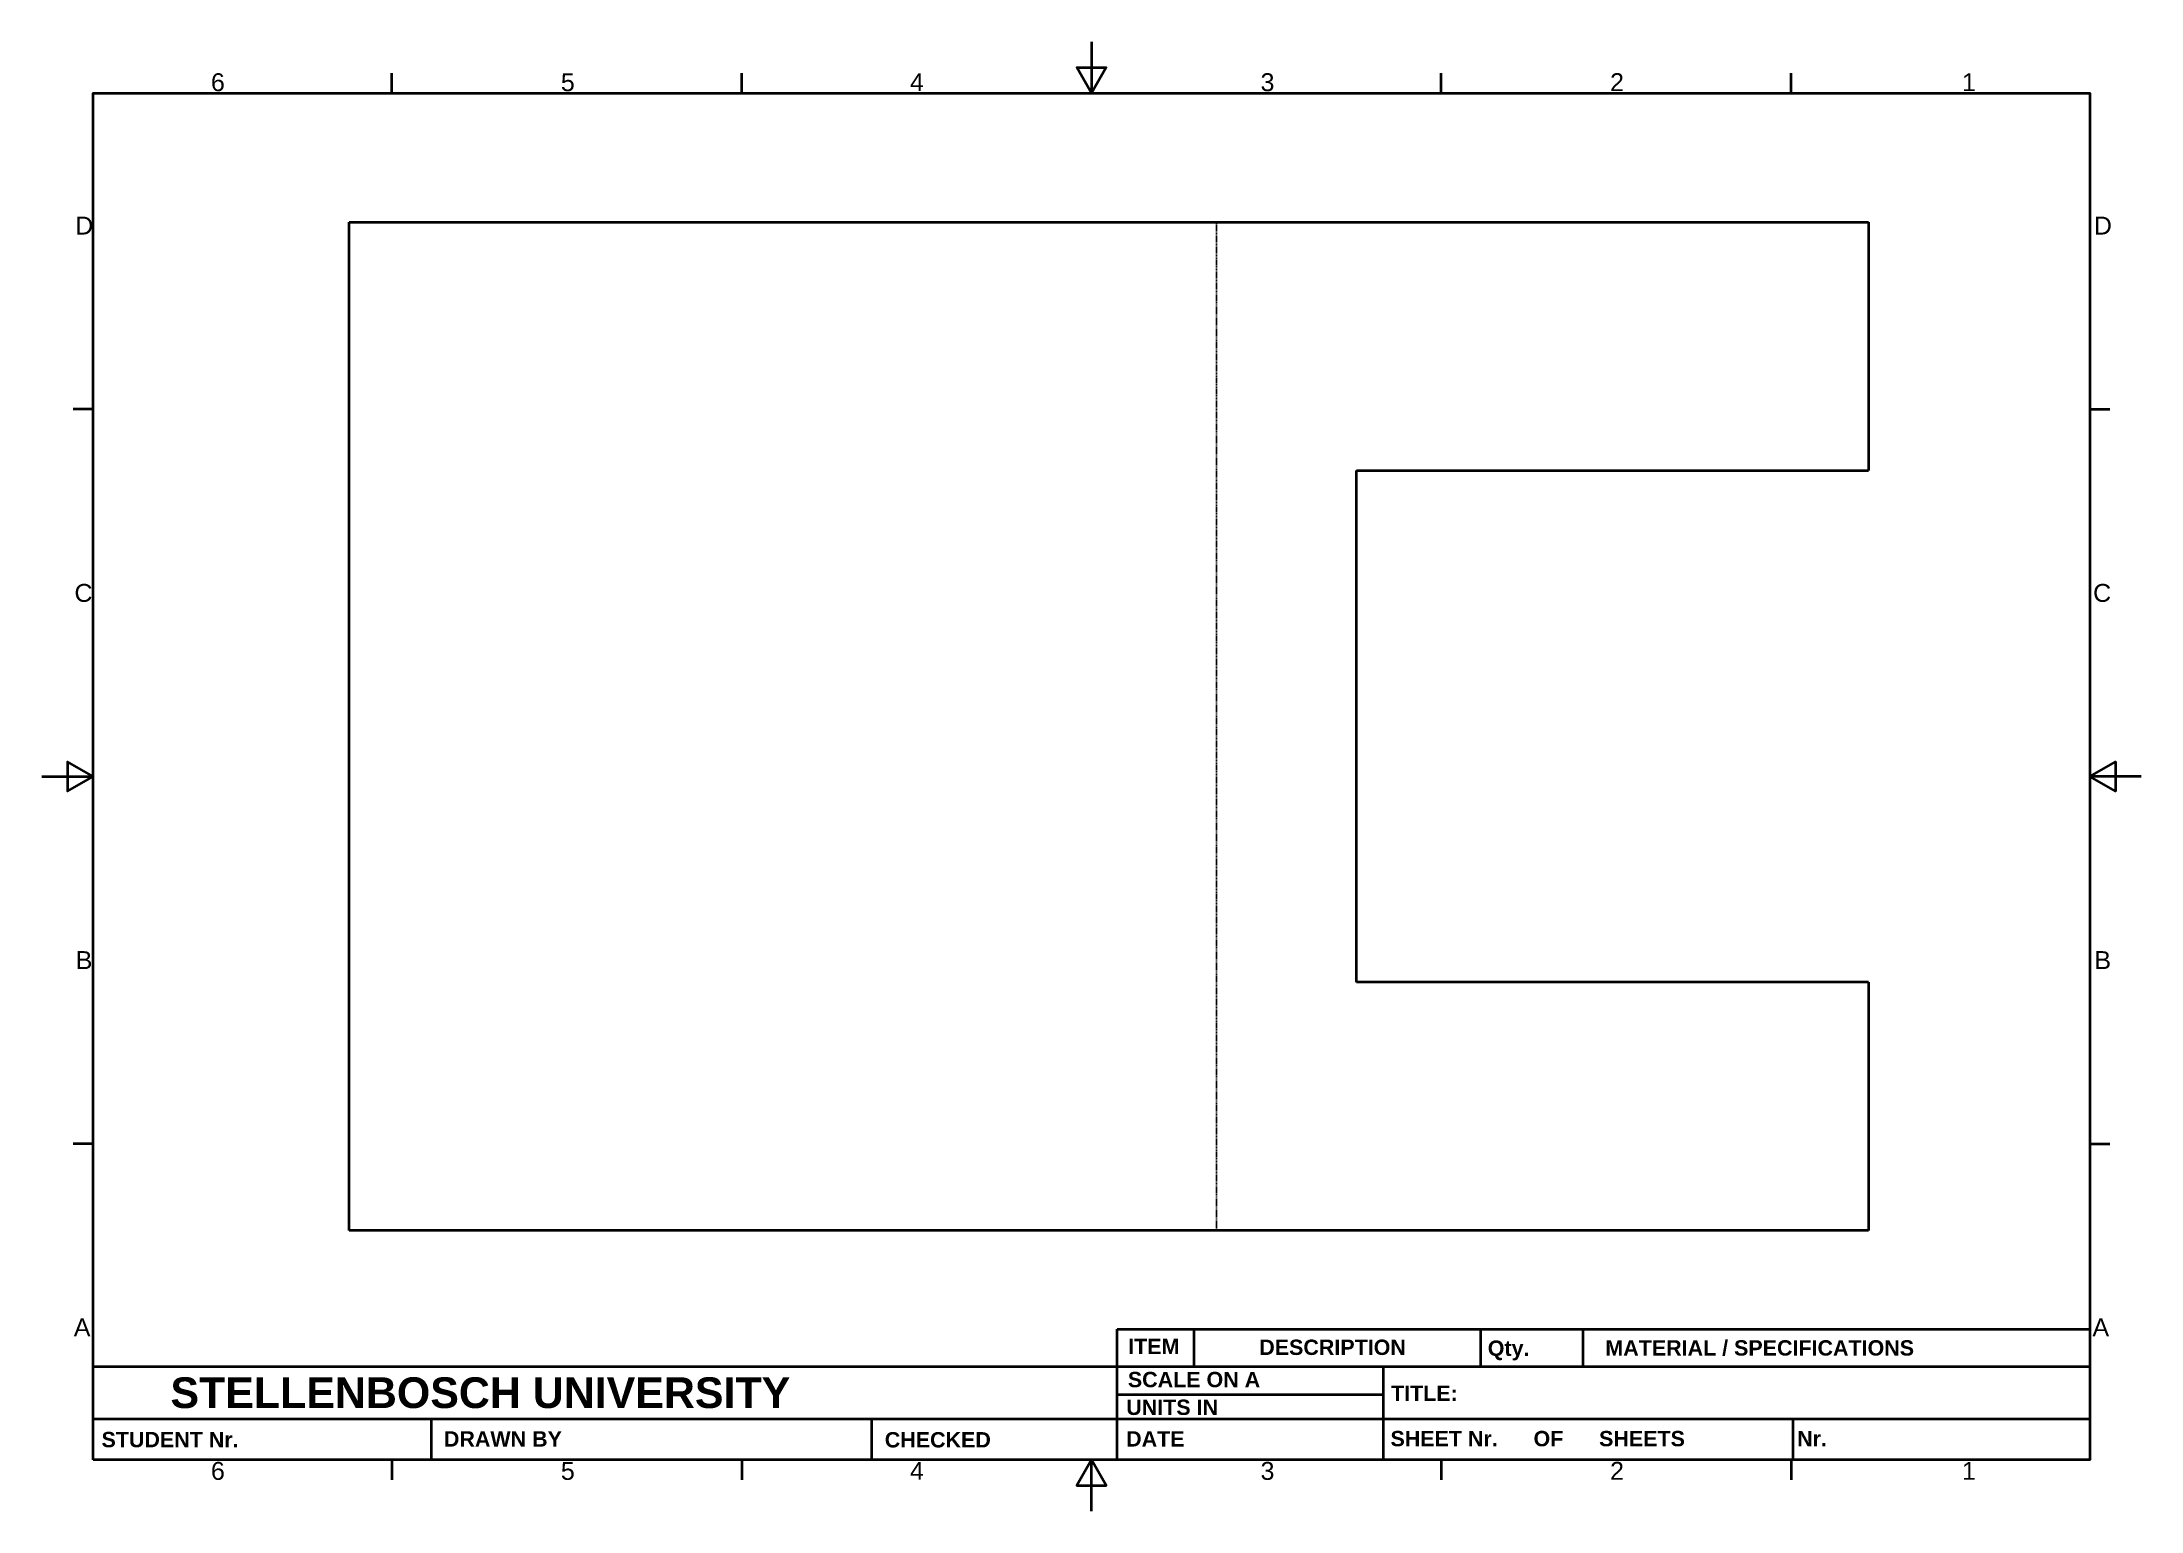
# Model space of a CAD drawing. Header units: millimetres. Extents: x 0 to 410, y 0 to 287.
import ezdxf

# ---------------------------------------------------------------- set-up
doc = ezdxf.new("R2010")
doc.units = ezdxf.units.MM
doc.linetypes.add('CHAIN', pattern=[0.3543, 0.2362, -0.0295, 0.0591, -0.0295])
for name, color, linetype, lineweight in [('Border_0', 7, 'Continuous', 35), ('Border_2', 7, 'Continuous', 35), ('Sheet Metal Bend Centerlines(ISO)', 7, 'CHAIN', 25), ('Sketch Geometry(ISO)', 7, 'Continuous', 35), ('Symbols(ISO)', 7, 'Continuous', 25), ('Visible Edges(ISO)', 7, 'Continuous', 35)]:
    doc.layers.add(name, color=color, linetype=linetype, lineweight=lineweight)
doc.styles.add('Border_1', font='arial.ttf')
doc.styles.add('ROMANS', font='romans.shx')

# ---------------------------------------------------------------- blocks, each defined once
blk = doc.blocks.new('Borders Default Border')
at = {"layer": 'Border_0'}
for p, q in [((68.33, 277), (68.33, 280.9)), ((136.67, 277), (136.67, 280.9)), ((273.33, 277), (273.33, 280.9)), ((341.67, 277), (341.67, 280.9)), ((10, 215.25), (6.1, 215.25)), ((400, 215.25), (403.9, 215.25)), ((10, 71.75), (6.1, 71.75)), ((400, 71.75), (403.9, 71.75)), ((68.33, 10), (68.33, 6.1)), ((136.67, 10), (136.67, 6.1)), ((273.33, 10), (273.33, 6.1)), ((341.67, 10), (341.67, 6.1))]:
    blk.add_line(p, q, dxfattribs=at)
at = {"layer": 'Border_0', "flags": 128}
for points in [[(205, 287), (205, 277), (202.11, 282), (207.89, 282), (205, 277)], [(10, 10), (10, 277), (400, 277), (400, 10), (10, 10)], [(0, 143.5), (10, 143.5), (5, 146.39), (5, 140.61), (10, 143.5)], [(410, 143.5), (400, 143.5), (405, 146.39), (405, 140.61), (400, 143.5)], [(205, 0), (205, 10), (202.11, 5), (207.89, 5), (205, 10)]]:
    blk.add_lwpolyline(points, dxfattribs=at)
at = {"layer": 'Border_2', "char_height": 3.5, "attachment_point": 7, "style": 'Border_1'}
for s, insert in [('6', (33, 277.34)), ('5', (101.35, 277.34)), ('4', (169.54, 277.4)), ('3', (238.02, 277.34)), ('2', (306.29, 277.4)), ('1', (375.03, 277.4)), ('D', (6.48, 249.38)), ('D', (400.78, 249.38)), ('C', (6.34, 177.57)), ('C', (400.64, 177.57)), ('B', (6.59, 105.88)), ('B', (400.89, 105.88)), ('A', (6.21, 34.13)), ('A', (400.51, 34.13)), ('6', (33, 6.04)), ('5', (101.35, 6.04)), ('4', (169.54, 6.1)), ('3', (238.02, 6.04)), ('2', (306.29, 6.1)), ('1', (375.03, 6.1))]:
    blk.add_mtext(s, dxfattribs=dict(at, insert=insert))
blk = doc.blocks.new('Title Blocks stellenbosch')
at = {"layer": 'Sketch Geometry(ISO)'}
for p, q in [((218.02, 9.91), (218.02, 35.41)), ((218.02, 35.41), (408.02, 35.41)), ((233.02, 35.41), (233.02, 28.16)), ((289.02, 35.41), (289.02, 28.16)), ((309.02, 35.41), (309.02, 28.16)), ((18.02, 28.16), (408.02, 28.16)), ((270.02, 28.16), (270.02, 9.91)), ((218.02, 22.66), (270.02, 22.66)), ((18.02, 17.91), (408.02, 17.91)), ((84.02, 17.91), (84.02, 9.91)), ((170.02, 17.91), (170.02, 9.91)), ((350.02, 17.91), (350.02, 9.91)), ((408.02, 9.91), (18.02, 9.91))]:
    blk.add_line(p, q, dxfattribs=at)
at = {"layer": 'Symbols(ISO)', "color": 7, "attachment_point": 1, "style": 'ROMANS'}
for s, insert, char_height in [('\\fArial|b1|i0;{\\H3.0000;ITEM}', (220.18, 33.57), 3), ('\\fArial|b1|i0;{\\H3.0000;DESCRIPTION}', (245.79, 33.4), 3), ('\\fArial|b1|i0;{\\H3.0000;Qty.}', (290.42, 33.22), 3), ('\\fArial|b1|i0;{\\H3.0000;MATERIAL / SPECIFICATIONS}', (313.39, 33.28), 3), ('\\fArial|b1|i0;{\\H6.0000;STELLENBOSCH UNIVERSITY}', (33.11, 26.03), 6), ('\\fArial|b1|i0;{\\H3.0000;SCALE ON A}', (220.12, 27.1), 3), ('\\fArial|b1|i0;{\\H3.0000;UNITS IN}', (219.81, 21.68), 3), ('\\fArial|b1|i0;{\\H3.0000;TITLE:}', (271.53, 24.43), 3), ('\\fArial|b1|i0;{\\H3.0000;STUDENT Nr.}', (19.65, 15.37), 3), ('\\fArial|b1|i0;{\\H3.0000;DRAWN BY}', (86.53, 15.49), 3), ('\\fArial|b1|i0;{\\H3.0000;CHECKED}', (172.64, 15.33), 3), ('\\fArial|b1|i0;{\\H3.0000;DATE}', (219.79, 15.51), 3), ('\\fArial|b1|i0;{\\H3.0000;SHEET Nr.      OF      SHEETS}', (271.42, 15.56), 3)]:
    blk.add_mtext(s, dxfattribs=dict(at, insert=insert, char_height=char_height))
at = {"layer": 'Symbols(ISO)', "color": 7, "insert": (350.85, 15.57), "char_height": 3, "width": 7.4832, "attachment_point": 1, "style": 'ROMANS'}
blk.add_mtext('\\fArial|b1|i0;{\\H3.0000;Nr.}', dxfattribs=at)

msp = doc.modelspace()

# ---------------------------------------------------------------- linework, layer by layer
at = {"layer": 'Sheet Metal Bend Centerlines(ISO)'}
msp.add_line((229.44, 54.79), (229.44, 251.79), dxfattribs=at)
at = {"layer": 'Visible Edges(ISO)'}
for p, q in [((60.02, 251.79), (356.76, 251.79)), ((60.02, 54.79), (60.02, 251.79)), ((356.76, 251.79), (356.76, 203.29)), ((256.76, 103.29), (256.76, 203.29)), ((256.76, 203.29), (356.76, 203.29)), ((356.76, 103.29), (256.76, 103.29)), ((356.76, 103.29), (356.76, 54.79)), ((356.76, 54.79), (60.02, 54.79))]:
    msp.add_line(p, q, dxfattribs=at)

# ---------------------------------------------------------------- block references
for name, p in [('Borders Default Border', (0, 0)), ('Title Blocks stellenbosch', (-8.02, 0.09))]:
    msp.add_blockref(name, p)

doc.saveas('drawing.dxf')
